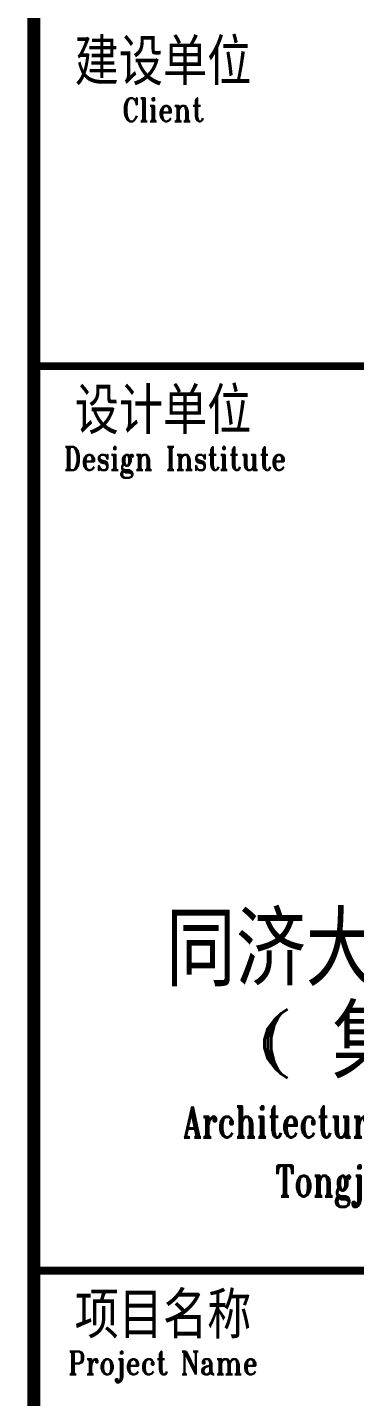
# Model space of a CAD drawing. Extents: x 1914156 to 2010983, y 1234267 to 1358917.
# Drawn here: x 1989206 to 1991740, y 1329942 to 1340540 of the extents above; entities that cross this region are included whole.
import ezdxf
from ezdxf.enums import TextEntityAlignment as Align

# ---------------------------------------------------------------- set-up
doc = ezdxf.new("R2010")
doc.units = 0
doc.header["$LTSCALE"] = 30
doc.layers.get('0').update_dxf_attribs({"linetype": 'CONTINUOUS'})
doc.layers.add('s-图框', color=7, linetype='CONTINUOUS')
doc.layers.add('图框', color=85, linetype='CONTINUOUS')
doc.styles.add('TKZ1_tjhts.shx', font='tjromant.shx', dxfattribs={"bigfont": 'tjhts.shx'})
doc.styles.add('TKZ2_tjkts.shx', font='tjromant.shx', dxfattribs={"bigfont": 'tjkts.shx'})

# ---------------------------------------------------------------- blocks, each defined once
blk = doc.blocks.new('TJAD_TK_LOGO')
at = {"style": 'TKZ1_tjhts.shx', "width": 0.7}
for s, p in [('Architectural Design & Research Institute of', (0.6, -1.0814)), ('Tongji University (Group) Co.,Ltd.', (0.6, -1.2887))]:
    blk.add_text(s, height=0.108983, dxfattribs=at).set_placement(p, align=Align.MIDDLE_CENTER)
at = {"layer": '图框', "style": 'TKZ1_tjhts.shx'}
for s, height, p in [('同济大学建筑设计研究院', 0.258835, (0.6, -0.4754)), ('集团 有限公司', 0.25884, (0.6594, -0.8031))]:
    blk.add_text(s, height=height, dxfattribs=at).set_placement(p, align=Align.MIDDLE_CENTER)
at = {"layer": '图框', "style": 'TKZ1_tjhts.shx', "width": 1.7}
blk.add_text('(  )', height=0.15893, dxfattribs=at).set_placement((-0.44, -0.8747))
blk = doc.blocks.new('TJAD_TK_A1')
at = {"const_width": 1}
blk.add_lwpolyline([(1251.38, 940.45), (1251.38, 366.45)], dxfattribs=at)
at = {"layer": '图框', "const_width": 0.6}
for points in [[(1251.38, 740.45), (1331.38, 740.45)], [(1251.38, 670.45), (1331.38, 670.45)]]:
    blk.add_lwpolyline(points, dxfattribs=at)
at = {"color": 1, "xscale": 22.02171320475964, "yscale": 22.02171320475964, "zscale": 22.02171320475958}
blk.add_blockref('TJAD_TK_LOGO', (1278.17, 705.78), dxfattribs=at)
at = {"style": 'TKZ2_tjkts.shx'}
for s, p in [('建设单位', (1261.38, 764)), ('设计单位', (1261.38, 737)), ('项目名称', (1261.38, 667))]:
    blk.add_text(s, height=3.6, dxfattribs=at).set_placement(p, align=Align.MIDDLE_CENTER)
at = {"style": 'TKZ2_tjkts.shx', "width": 0.8}
for s, p in [('Client', (1261.38, 760.3)), ('Design Institute', (1262.31, 733.3)), ('Project Name', (1261.38, 663.3))]:
    blk.add_text(s, height=1.8, dxfattribs=at).set_placement(p, align=Align.MIDDLE_CENTER)

msp = doc.modelspace()

# ---------------------------------------------------------------- block references
at = {"layer": 's-图框', "xscale": 100, "yscale": 100, "zscale": 100}
msp.add_blockref('TJAD_TK_A1', (1864118.4, 1263872.1), dxfattribs=at)

doc.saveas('drawing.dxf')
